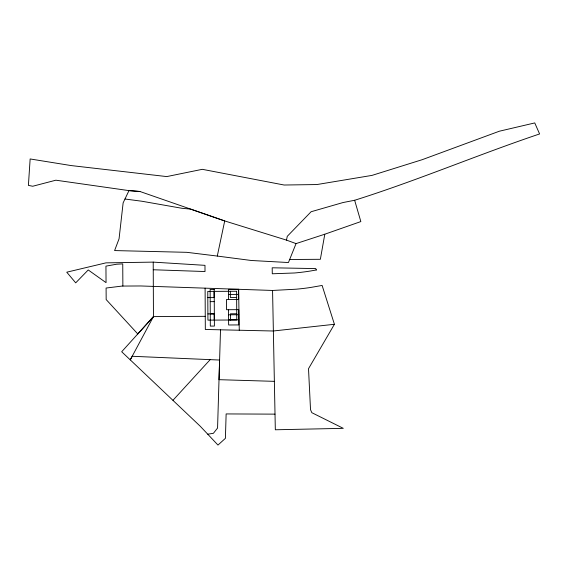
<?xml version="1.0" encoding="UTF-8"?>
<svg xmlns="http://www.w3.org/2000/svg" width="568" height="568" viewBox="0 0 568 568"><rect width="100%" height="100%" fill="white"/><g stroke="black" fill="none" stroke-linecap="round" stroke-linejoin="round"><path stroke-width="0.85" d="M220.512 329.816L219.007 379.68L274.301 381.341M324.797 234.215L296.042 243.601L286.506 240.122L287.259 236.331L311.108 211.736L343.022 202.542L354.645 200.27L360.843 221.577L324.797 234.215L320.359 259.292L289.652 259.498M139.898 191.487L128.979 190.614L123.135 202.861L119.06 238.801L114.601 250.573L186.851 252.327L217.288 256.061L224.708 220.938L139.891 191.473L128.979 190.621L55.877 180.198L32.724 186.247L28.4 185.388L30.147 158.955L71.106 165.565L166.758 176.584L202.307 169.321L284.135 185.019L316.916 184.55L372.005 175.391L422.201 159.686L499.357 131.215L534.751 122.929L539.6 133.949C477.51 154.865 417.153 180.603 354.645 200.27M296.042 243.601L288.438 262.537L251.297 260.485L217.288 256.061M205.254 316.326L153.452 316.61L130.264 359.863L132.195 356.278L219.603 360.041L217.565 428.045L213.405 433.299L207.746 434.193L200.234 426.234L121.694 351.755L153.452 316.61L153.211 262.118L105.946 262.863L66.747 272.193L75.707 282.85L88.232 269.956L106.046 282.644L105.946 266.129L116.617 264.219L122.745 263.871L122.873 286.066M334.417 324.285L308.516 368.689L310.519 409.663L311.811 412.673L343.299 428.343L275.324 429.777L272.562 290.454L296.056 289.204A234.549 234.549 0 0 0 310.376 287.507L322.113 285.448L334.417 324.285L273.236 331.002L205.325 329.468L205.105 288.168M153.452 316.61L137.783 333.949L106.173 299.57L106.088 288.04L122.077 286.066L140.772 285.967L272.562 290.454M172.984 400.27L210.181 359.636M239.263 330.235L238.617 289.289L228.435 289.339L228.492 299.521M228.464 294.43L238.645 294.38M207.803 297.625L214.079 297.596L214.044 291.377M236.643 297.469L230.367 297.504L230.338 291.292M210.196 301.658L214.271 301.636M210.259 313.877L214.335 313.856M207.888 313.919L214.164 313.884L214.2 320.096M236.735 313.763L230.459 313.799L230.487 320.011M228.57 314.793L238.759 314.743M228.599 319.883L238.78 319.834M274.99 414.136L226.135 413.93L225.404 438.333L217.97 445.071L207.746 434.193M153.246 269.757L205.012 271.532L204.977 265.341L153.211 262.118M124.967 199.013L141.95 201.249L182.108 208.314L190.621 209.109L224.708 220.938L286.506 240.122M238.617 289.289L238.674 299.471L226.476 299.535L226.533 309.716L238.73 309.652L238.809 324.924L228.627 324.981L228.549 309.702M316.341 269.97L310.625 270.979A219.908 219.908 0 0 1 294.636 272.974L272.285 273.783L272.186 267.791L315.758 268.586L316.341 269.97M214.2 289.417L210.132 289.439L210.323 326.096L214.399 326.075L214.2 289.417M236.615 291.256L207.767 291.412L207.924 320.132L236.764 319.976L236.615 291.256"/></g></svg>
